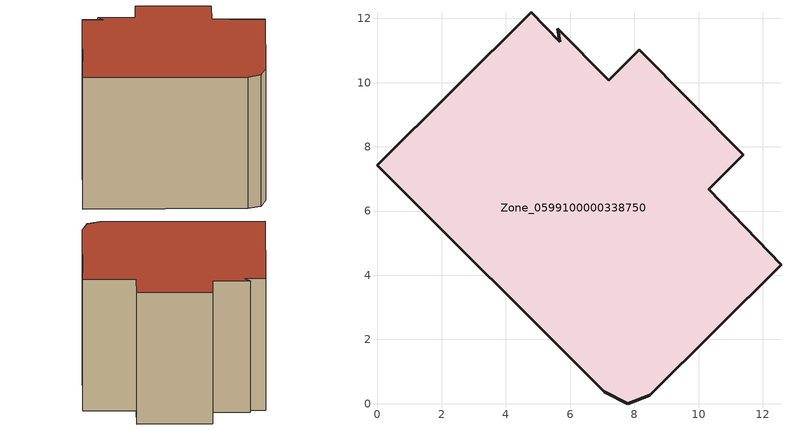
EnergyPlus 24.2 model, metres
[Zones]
Zone_0599100000338750
 floor ground (C_G): 7.21,10.08 8.15,11.02 11.4,7.75 10.32,6.68 12.57,4.33 8.48,0.26 7.8,0 7.06,0.37 0,7.43 4.78,12.19 5.67,11.28 5.62,11.68 z0
 wall outside (C_F): 7.06,0.37 7.8,0 8.48,0.26 12.57,4.33 10.32,6.68 11.4,7.75 8.15,11.02 7.21,10.08 5.62,11.68 5.67,11.28 4.78,12.19 0,7.43 7.06,0.37 z0:9.27
 roof outside (C_R): 7.21,10.08 5.62,11.68 5.67,11.28 4.78,12.19 0,7.43 7.06,0.37 7.8,0 8.48,0.26 12.57,4.33 10.32,6.68 11.4,7.75 8.15,11.02 z9.27
[BUILDING]
Pand.0599100000338750: North Axis=0; Terrain=City; Loads Convergence Tolerance Value=0.04; Temperature Convergence Tolerance Value=0.4; Solar Distribution=FullExterior; Maximum Number of Warmup Days=25; Minimum Number of Warmup Days=1
[Site:Location]
Rotterdam.The.Hague.AP_ZH_NLD Design_Conditions: Latitude=51.96; Longitude=4.45; Time Zone=1; Elevation=-4.5
[SITE:GROUNDTEMPERATURE:BUILDINGSURFACE]
18, 18, 18, 18, 18, 18, 18, 18, 18, 18, 18, 18
[MATERIAL] Thermal Absorptance=0.9; Solar Absorptance=0.7; Visible Absorptance=0.7
Name | Roughness | Thickness | Conductivity | Density | Specific Heat
G.TI.1946 | MediumSmooth | 0.15 | 1 | 540 | 1210
F.TI.1946 | Rough | 0.3 | 0.857143 | 1920 | 840
R.TI.1946 | MediumRough | 0.2 | 0.1 | 1500 | 1000
[CONSTRUCTION]
C_G: G.TI.1946
C_F: F.TI.1946
C_R: R.TI.1946
[ZONE]
Zone_0599100000338750: Type=1; Multiplier=1; Ceiling Height=Autocalculate; Volume=Autocalculate; Floor Area=autocalculate; Part of Total Floor Area=Yes
[ZONEINFILTRATION:DESIGNFLOWRATE]
Infil_Zone_0599100000338750: Zone or ZoneList or Space or SpaceList=Zone_0599100000338750; Schedule=AlwaysOn; Design Flow Rate Calculation Method=Flow/Area; Flow Rate per Floor Area=0.003; Constant Term Coefficient=1; Temperature Term Coefficient=0; Velocity Term Coefficient=0; Velocity Squared Term Coefficient=0
[HVACTEMPLATE:ZONE:IDEALLOADSAIRSYSTEM]
Zone_0599100000338750: Maximum Heating Supply Air Temperature=50; Minimum Cooling Supply Air Temperature=13; Maximum Heating Supply Air Humidity Ratio=0.0156; Minimum Cooling Supply Air Humidity Ratio=0.0077; Heating Limit=NoLimit; Cooling Limit=NoLimit; Dehumidification Control Type=ConstantSensibleHeatRatio; Cooling Sensible Heat Ratio=0.7; Dehumidification Setpoint=60; Humidification Control Type=None; Humidification Setpoint=30; Outdoor Air Method=None; Outdoor Air Flow Rate per Person=0.00944; Outdoor Air Flow Rate per Zone Floor Area=0; Outdoor Air Flow Rate per Zone=0; Demand Controlled Ventilation Type=None; Outdoor Air Economizer Type=NoEconomizer; Heat Recovery Type=None; Sensible Heat Recovery Effectiveness=0.7; Latent Heat Recovery Effectiveness=0.65
[ZONECONTROL:THERMOSTAT]
ThermostatControl_Zone_0599100000338750: Zone or ZoneList=Zone_0599100000338750; Control Type Schedule=DualSetpointControlType; Control 1=Thermostat_Zone_0599100000338750; Temperature Difference Between Cutout And Setpoint=0
[THERMOSTATSETPOINT:DUALSETPOINT]
Thermostat_Zone_0599100000338750: Heating Setpoint Temperature Schedule=HeatingSetpoint_Zone_0599100000338750; Cooling Setpoint Temperature Schedule=CoolingSetpoint_Zone_0599100000338750
[SCHEDULE:COMPACT]
HeatingSetpoint_Zone_0599100000338750: Through: 12/31, For: AllDays, Until: 24:00, 21
CoolingSetpoint_Zone_0599100000338750: Through: 12/31, For: AllDays, Until: 24:00, 24
DualSetpointControlType: Through: 12/31, For: AllDays, Until: 24:00, 4
AlwaysOn: Through: 12/31, For: AllDays, Until: 24:00, 1
